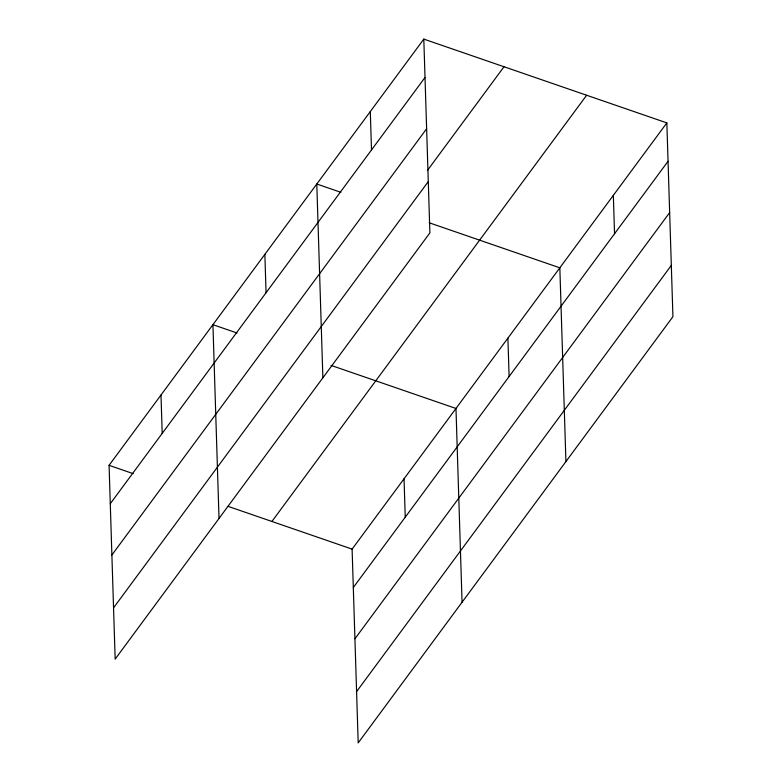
<?xml version="1.0" encoding="UTF-8"?>
<svg xmlns="http://www.w3.org/2000/svg" width="782" height="782" viewBox="0 0 782 782"><rect width="100%" height="100%" fill="white"/><g stroke="black" fill="none" stroke-linecap="round" stroke-linejoin="round"><path stroke-width="1.17" d="M423.805 39.1L429.895 232.88L115.159 659.109L109.069 465.329L423.805 39.1L666.841 122.891L672.931 316.671L358.195 742.9L352.105 549.12L666.841 122.891M110.272 503.716L425.007 77.486M111.885 554.995L426.62 128.766M427.363 170.544L504.009 66.753M113.546 607.829L428.282 181.6M271.901 521.467L586.637 95.238M353.317 587.507L668.053 161.278M354.93 638.786L669.666 212.557M356.582 691.62L671.318 265.391M340.854 192.313L316.788 184.014L322.878 377.794M429.132 222.753L559.834 267.815L565.924 461.585M236.995 332.966L212.929 324.677L219.019 518.446M331.011 365.38L455.974 408.468L462.064 602.248M109.069 465.329L133.126 473.628M228.295 506.433L352.105 549.12M613.342 195.353L614.544 233.74M507.899 338.137L509.111 376.523M404.04 478.799L405.242 517.176M370.297 111.562L371.499 149.939M264.863 254.345L266.066 292.732M160.994 394.998L162.206 433.384"/></g></svg>
